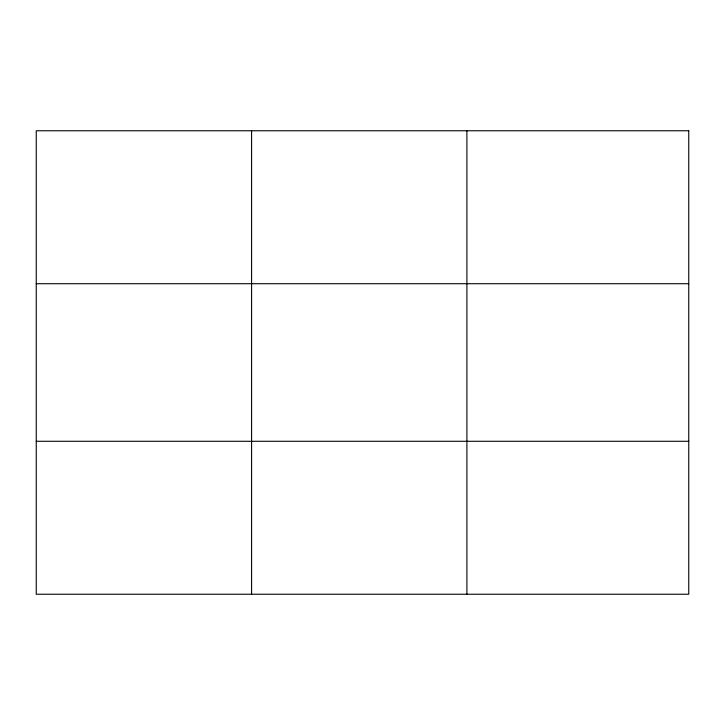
<?xml version="1.0" encoding="UTF-8"?>
<svg xmlns="http://www.w3.org/2000/svg" width="725" height="725" viewBox="0 0 725 725"><rect width="100%" height="100%" fill="white"/><g stroke="black" fill="none" stroke-linecap="round" stroke-linejoin="round"><path stroke-width="1.09" d="M251.575 594.237L251.575 130.763M466.9 594.237L466.9 130.763M36.25 283.711L688.75 283.711M36.25 441.289L688.75 441.289M688.75 130.763L688.75 594.237L36.25 594.237L36.25 130.763L688.75 130.763"/></g></svg>
